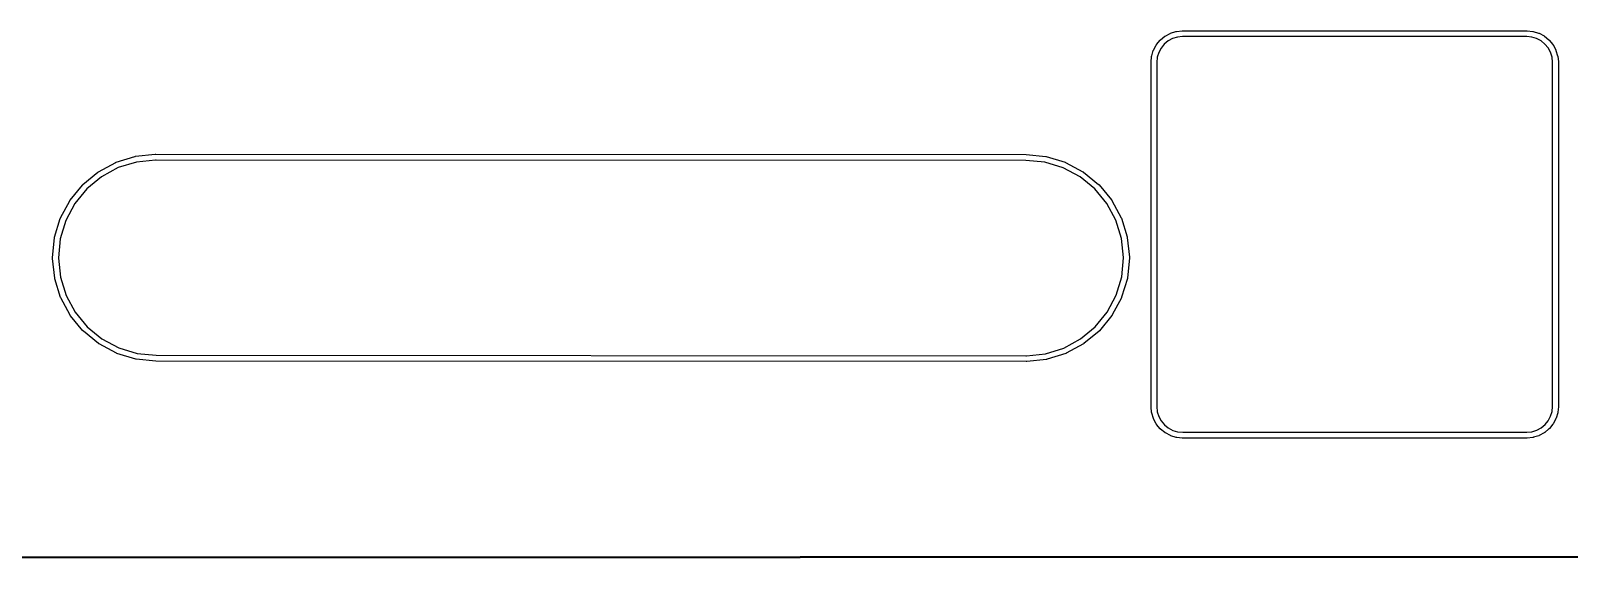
# Model space of a CAD drawing. Extents: x -16 to 302, y -161 to -39.
# Drawn here: x 71.3 to 125, y -160.6 to -142.1 of the extents above; entities that cross this region are included whole.
import ezdxf

# ---------------------------------------------------------------- set-up
doc = ezdxf.new("R2010")
doc.units = 0
doc.layers.add('BLACK', color=7, linetype='CONTINUOUS')

msp = doc.modelspace()

# ---------------------------------------------------------------- linework, layer by layer
at = {"layer": 'BLACK', "linetype": 'CONTINUOUS'}
for p, q in [((111.269, -142.148), (111.463, -142.128)), ((111.463, -142.128), (111.465, -142.128)), ((111.465, -142.128), (111.469, -142.128)), ((111.469, -142.128), (111.473, -142.127)), ((111.473, -142.127), (111.476, -142.127)), ((111.476, -142.127), (111.476, -142.127)), ((111.476, -142.127), (123.486, -142.127)), ((123.486, -142.127), (123.49, -142.128)), ((123.49, -142.128), (123.49, -142.128)), ((123.49, -142.128), (123.685, -142.147)), ((110.468, -142.799), (110.559, -142.627)), ((110.559, -142.627), (110.56, -142.626)), ((110.559, -142.627), (110.559, -142.627)), ((110.559, -142.627), (110.559, -142.627)), ((110.56, -142.626), (110.565, -142.618)), ((110.565, -142.618), (110.57, -142.611)), ((110.57, -142.611), (110.694, -142.459)), ((110.694, -142.458), (110.701, -142.452)), ((110.694, -142.459), (110.694, -142.458)), ((110.694, -142.459), (110.694, -142.459)), ((110.694, -142.459), (110.694, -142.459)), ((110.701, -142.452), (110.707, -142.446)), ((110.707, -142.446), (110.858, -142.321)), ((110.842, -142.593), (110.731, -142.73)), ((110.978, -142.482), (110.842, -142.593)), ((110.858, -142.321), (110.859, -142.32)), ((110.859, -142.32), (110.866, -142.315)), ((110.866, -142.315), (110.874, -142.31)), ((110.874, -142.31), (111.046, -142.217)), ((111.132, -142.398), (110.978, -142.482)), ((111.046, -142.217), (111.047, -142.217)), ((111.047, -142.217), (111.055, -142.213)), ((111.055, -142.213), (111.064, -142.21)), ((111.064, -142.21), (111.25, -142.152)), ((111.3, -142.346), (111.132, -142.398)), ((111.25, -142.152), (111.251, -142.152)), ((111.251, -142.152), (111.26, -142.15)), ((111.26, -142.15), (111.269, -142.148)), ((111.479, -142.327), (111.3, -142.346)), ((111.48, -142.327), (111.479, -142.327)), ((123.476, -142.327), (111.48, -142.327)), ((123.655, -142.345), (123.476, -142.327)), ((123.823, -142.396), (123.655, -142.345)), ((123.685, -142.147), (123.685, -142.147)), ((123.685, -142.147), (123.686, -142.147)), ((123.686, -142.147), (123.695, -142.149)), ((123.695, -142.149), (123.704, -142.151)), ((123.704, -142.151), (123.891, -142.207)), ((123.978, -142.478), (123.823, -142.396)), ((123.891, -142.207), (123.891, -142.207)), ((123.891, -142.207), (123.892, -142.207)), ((123.892, -142.207), (123.9, -142.211)), ((123.9, -142.211), (123.909, -142.214)), ((123.909, -142.214), (124.081, -142.306)), ((124.114, -142.589), (123.978, -142.478)), ((124.081, -142.306), (124.081, -142.306)), ((124.081, -142.306), (124.081, -142.306)), ((124.081, -142.306), (124.082, -142.307)), ((124.082, -142.307), (124.09, -142.312)), ((124.09, -142.312), (124.097, -142.317)), ((124.097, -142.317), (124.248, -142.44)), ((124.226, -142.724), (124.114, -142.589)), ((124.248, -142.44), (124.248, -142.44)), ((124.248, -142.44), (124.248, -142.44)), ((124.248, -142.44), (124.25, -142.441)), ((124.25, -142.441), (124.256, -142.448)), ((124.256, -142.448), (124.262, -142.454)), ((124.262, -142.454), (124.387, -142.604)), ((124.387, -142.604), (124.388, -142.605)), ((124.388, -142.605), (124.393, -142.613)), ((124.393, -142.613), (124.398, -142.621)), ((124.398, -142.621), (124.49, -142.792)), ((110.381, -143.218), (110.4, -143.023)), ((110.4, -143.022), (110.402, -143.013)), ((110.4, -143.023), (110.4, -143.022)), ((110.402, -143.013), (110.404, -143.004)), ((110.404, -143.004), (110.46, -142.817)), ((110.46, -142.817), (110.461, -142.816)), ((110.461, -142.816), (110.464, -142.808)), ((110.464, -142.808), (110.468, -142.799)), ((110.598, -143.053), (110.581, -143.232)), ((110.649, -142.885), (110.598, -143.053)), ((110.731, -142.73), (110.649, -142.885)), ((124.31, -142.879), (124.226, -142.724)), ((124.362, -143.046), (124.31, -142.879)), ((124.381, -143.226), (124.362, -143.046)), ((124.49, -142.792), (124.491, -142.793)), ((124.491, -142.793), (124.494, -142.802)), ((124.494, -142.802), (124.498, -142.81)), ((124.498, -142.81), (124.556, -142.997)), ((124.556, -142.997), (124.556, -142.998)), ((124.556, -142.998), (124.558, -143.007)), ((124.558, -143.007), (124.56, -143.016)), ((124.56, -143.016), (124.58, -143.21)), ((110.381, -143.222), (110.381, -143.218)), ((110.381, -143.218), (110.381, -143.218)), ((110.381, -155.232), (110.381, -143.222)), ((110.581, -143.232), (110.581, -155.227)), ((124.381, -143.227), (124.381, -143.226)), ((124.381, -155.222), (124.381, -143.227)), ((124.58, -143.21), (124.58, -143.211)), ((124.58, -143.211), (124.58, -143.216)), ((124.58, -143.216), (124.581, -143.22)), ((124.581, -143.22), (124.581, -143.222)), ((124.581, -143.222), (124.581, -143.222)), ((124.581, -143.222), (124.581, -155.232)), ((73.6844, -147.044), (74.2861, -146.719)), ((74.3726, -146.899), (73.7881, -147.215)), ((74.2861, -146.719), (74.2874, -146.718)), ((74.2874, -146.718), (74.2957, -146.714)), ((74.2957, -146.714), (74.3041, -146.711)), ((74.3041, -146.711), (74.9576, -146.509)), ((75.0074, -146.703), (74.3726, -146.899)), ((74.9576, -146.509), (74.9589, -146.508)), ((74.9576, -146.509), (74.9576, -146.509)), ((74.9589, -146.508), (74.9679, -146.507)), ((74.9679, -146.507), (74.9767, -146.505)), ((74.9767, -146.505), (75.6571, -146.433)), ((75.6729, -146.633), (75.0074, -146.703)), ((75.6571, -146.433), (75.6585, -146.433)), ((75.6585, -146.433), (75.6628, -146.433)), ((75.6628, -146.433), (75.6672, -146.433)), ((75.6672, -146.433), (75.6869, -146.433)), ((75.6923, -146.633), (75.6729, -146.633)), ((75.6869, -146.433), (75.6871, -146.433)), ((75.6871, -146.433), (106.025, -146.445)), ((106.015, -146.645), (75.6923, -146.633)), ((106.681, -146.711), (106.015, -146.645)), ((106.025, -146.445), (106.029, -146.446)), ((106.029, -146.446), (106.029, -146.446)), ((106.029, -146.446), (106.71, -146.513)), ((107.317, -146.903), (106.681, -146.711)), ((106.71, -146.513), (106.71, -146.513)), ((106.71, -146.513), (106.712, -146.513)), ((106.712, -146.513), (106.72, -146.515)), ((106.72, -146.515), (106.729, -146.516)), ((106.729, -146.516), (107.384, -146.714)), ((107.904, -147.215), (107.317, -146.903)), ((107.384, -146.714), (107.384, -146.714)), ((107.384, -146.714), (107.386, -146.714)), ((107.386, -146.714), (107.394, -146.718)), ((107.394, -146.718), (107.402, -146.721)), ((107.402, -146.721), (108.006, -147.043)), ((73.1347, -147.497), (73.1411, -147.491)), ((73.1411, -147.491), (73.6682, -147.055)), ((73.7881, -147.215), (73.2761, -147.639)), ((73.6682, -147.055), (73.6693, -147.054)), ((73.6693, -147.054), (73.6768, -147.049)), ((73.6768, -147.049), (73.6844, -147.044)), ((108.419, -147.635), (107.904, -147.215)), ((108.006, -147.043), (108.006, -147.043)), ((108.006, -147.043), (108.006, -147.043)), ((108.006, -147.043), (108.008, -147.043)), ((108.008, -147.043), (108.015, -147.048)), ((108.015, -147.048), (108.023, -147.053)), ((108.023, -147.053), (108.553, -147.486)), ((108.553, -147.486), (108.553, -147.486)), ((108.553, -147.486), (108.553, -147.486)), ((108.553, -147.486), (108.554, -147.487)), ((108.554, -147.487), (108.56, -147.493)), ((108.56, -147.493), (108.567, -147.5)), ((72.6949, -148.035), (73.1273, -147.505)), ((73.2761, -147.639), (72.8561, -148.154)), ((73.1273, -147.505), (73.1282, -147.504)), ((73.1273, -147.505), (73.1273, -147.505)), ((73.1273, -147.505), (73.1273, -147.505)), ((73.1282, -147.504), (73.1347, -147.497)), ((108.842, -148.147), (108.419, -147.635)), ((108.567, -147.5), (109.003, -148.027)), ((109.003, -148.027), (109.003, -148.028)), ((109.003, -148.028), (109.008, -148.035)), ((72.363, -148.655), (72.6841, -148.051)), ((72.8561, -148.154), (72.5442, -148.74)), ((72.6841, -148.051), (72.6841, -148.051)), ((72.6841, -148.051), (72.6842, -148.051)), ((72.6842, -148.051), (72.6848, -148.05)), ((72.6848, -148.05), (72.6899, -148.042)), ((72.6899, -148.042), (72.6949, -148.035)), ((109.158, -148.731), (108.842, -148.147)), ((109.008, -148.035), (109.014, -148.043)), ((109.014, -148.043), (109.339, -148.645)), ((72.1578, -149.328), (72.3555, -148.673)), ((72.5442, -148.74), (72.3521, -149.376)), ((72.3555, -148.673), (72.356, -148.672)), ((72.356, -148.672), (72.3595, -148.664)), ((72.3595, -148.664), (72.363, -148.655)), ((109.355, -149.366), (109.158, -148.731)), ((109.339, -148.645), (109.34, -148.646)), ((109.34, -148.646), (109.343, -148.654)), ((109.343, -148.654), (109.346, -148.663)), ((109.346, -148.663), (109.549, -149.316)), ((72.0873, -150.028), (72.154, -149.347)), ((72.154, -149.347), (72.1542, -149.346)), ((72.1542, -149.346), (72.1561, -149.337)), ((72.1561, -149.337), (72.1578, -149.328)), ((72.3521, -149.376), (72.2868, -150.043)), ((109.425, -150.031), (109.355, -149.366)), ((109.549, -149.316), (109.549, -149.317)), ((109.549, -149.317), (109.551, -149.326)), ((109.551, -149.326), (109.553, -149.335)), ((109.553, -149.335), (109.624, -150.016)), ((72.0868, -150.037), (72.0873, -150.032)), ((72.0868, -150.038), (72.0868, -150.037)), ((72.0869, -150.063), (72.0868, -150.038)), ((72.0873, -150.067), (72.0869, -150.063)), ((72.0873, -150.032), (72.0873, -150.028)), ((72.0873, -150.071), (72.0873, -150.067)), ((72.0874, -150.073), (72.0873, -150.071)), ((72.1589, -150.753), (72.0874, -150.073)), ((72.2868, -150.043), (72.2869, -150.057)), ((72.2869, -150.057), (72.3568, -150.722)), ((109.359, -150.712), (109.425, -150.046)), ((109.425, -150.046), (109.425, -150.031)), ((109.624, -150.06), (109.558, -150.741)), ((109.624, -150.016), (109.624, -150.017)), ((109.624, -150.017), (109.624, -150.021)), ((109.624, -150.021), (109.625, -150.026)), ((109.625, -150.052), (109.624, -150.056)), ((109.624, -150.056), (109.624, -150.06)), ((109.625, -150.026), (109.625, -150.05)), ((109.625, -150.05), (109.625, -150.052)), ((109.167, -151.348), (109.359, -150.712)), ((72.1608, -150.762), (72.1589, -150.753)), ((72.1625, -150.771), (72.1608, -150.762)), ((72.1629, -150.772), (72.1625, -150.771)), ((72.3652, -151.426), (72.1629, -150.772)), ((72.3568, -150.722), (72.5533, -151.357)), ((109.554, -150.76), (109.356, -151.415)), ((109.556, -150.751), (109.554, -150.76)), ((109.557, -150.742), (109.556, -150.751)), ((109.558, -150.741), (109.557, -150.742)), ((72.3687, -151.434), (72.3652, -151.426)), ((72.3721, -151.442), (72.3687, -151.434)), ((72.3727, -151.444), (72.3721, -151.442)), ((72.6981, -152.045), (72.3727, -151.444)), ((72.5533, -151.357), (72.8694, -151.942)), ((108.855, -151.935), (109.167, -151.348)), ((109.349, -151.433), (109.027, -152.037)), ((109.352, -151.425), (109.349, -151.433)), ((109.356, -151.416), (109.352, -151.425)), ((109.356, -151.415), (109.356, -151.416)), ((72.7032, -152.053), (72.6981, -152.045)), ((72.7081, -152.061), (72.7032, -152.053)), ((72.709, -152.062), (72.7081, -152.061)), ((73.1451, -152.589), (72.709, -152.062)), ((72.709, -152.062), (72.709, -152.062)), ((72.709, -152.062), (72.709, -152.062)), ((72.8694, -151.942), (73.2929, -152.454)), ((108.435, -152.45), (108.855, -151.935)), ((109.017, -152.053), (108.584, -152.584)), ((109.022, -152.046), (109.017, -152.053)), ((109.027, -152.038), (109.022, -152.046)), ((109.027, -152.037), (109.027, -152.037)), ((109.027, -152.037), (109.027, -152.037)), ((109.027, -152.037), (109.027, -152.038)), ((73.1515, -152.595), (73.1451, -152.589)), ((73.1578, -152.602), (73.1515, -152.595)), ((73.1589, -152.602), (73.1578, -152.602)), ((73.689, -153.035), (73.1589, -152.602)), ((73.1589, -152.602), (73.1589, -152.602)), ((73.1589, -152.602), (73.1589, -152.602)), ((73.2929, -152.454), (73.8079, -152.874)), ((107.923, -152.873), (108.435, -152.45)), ((108.571, -152.597), (108.043, -153.033)), ((108.577, -152.591), (108.571, -152.597)), ((108.583, -152.585), (108.577, -152.591)), ((108.584, -152.584), (108.583, -152.585)), ((108.584, -152.584), (108.584, -152.584)), ((108.584, -152.584), (108.584, -152.584)), ((73.6966, -153.04), (73.689, -153.035)), ((73.7041, -153.045), (73.6966, -153.04)), ((73.7053, -153.046), (73.7041, -153.045)), ((74.3093, -153.367), (73.7053, -153.046)), ((73.7053, -153.046), (73.7053, -153.046)), ((73.7053, -153.046), (73.7053, -153.046)), ((73.8079, -152.874), (74.3946, -153.186)), ((74.3177, -153.37), (74.3093, -153.367)), ((74.326, -153.374), (74.3177, -153.37)), ((74.3274, -153.374), (74.326, -153.374)), ((74.9823, -153.572), (74.3274, -153.374)), ((74.3274, -153.374), (74.3274, -153.374)), ((74.3946, -153.186), (75.0307, -153.378)), ((75.0307, -153.378), (75.6969, -153.443)), ((106.039, -153.456), (106.704, -153.386)), ((106.704, -153.386), (107.339, -153.189)), ((107.407, -153.377), (106.754, -153.58)), ((107.339, -153.189), (107.923, -152.873)), ((107.416, -153.374), (107.407, -153.377)), ((107.424, -153.37), (107.416, -153.374)), ((107.425, -153.37), (107.424, -153.37)), ((108.027, -153.044), (107.425, -153.37)), ((108.035, -153.039), (108.027, -153.044)), ((108.042, -153.034), (108.035, -153.039)), ((108.043, -153.033), (108.042, -153.034)), ((108.043, -153.033), (108.043, -153.033)), ((108.043, -153.033), (108.043, -153.033)), ((74.9912, -153.574), (74.9823, -153.572)), ((75, -153.576), (74.9912, -153.574)), ((75.0014, -153.576), (75, -153.576)), ((75.6822, -153.643), (75.0014, -153.576)), ((75.0014, -153.576), (75.0014, -153.576)), ((75.6823, -153.643), (75.6822, -153.643)), ((75.6871, -153.643), (75.6823, -153.643)), ((106.024, -153.656), (75.6871, -153.643)), ((75.6969, -153.443), (106.019, -153.456)), ((106.019, -153.456), (106.039, -153.456)), ((106.025, -153.656), (106.024, -153.656)), ((106.044, -153.656), (106.025, -153.656)), ((106.049, -153.655), (106.044, -153.656)), ((106.053, -153.655), (106.049, -153.655)), ((106.055, -153.655), (106.053, -153.655)), ((106.735, -153.584), (106.055, -153.655)), ((106.744, -153.582), (106.735, -153.584)), ((106.753, -153.58), (106.744, -153.582)), ((106.754, -153.58), (106.753, -153.58)), ((110.381, -155.235), (110.381, -155.232)), ((110.381, -155.232), (110.381, -155.232)), ((110.381, -155.239), (110.381, -155.235)), ((110.381, -155.243), (110.381, -155.239)), ((110.381, -155.245), (110.381, -155.243)), ((110.402, -155.439), (110.381, -155.245)), ((110.403, -155.448), (110.402, -155.439)), ((110.405, -155.457), (110.403, -155.448)), ((110.405, -155.458), (110.405, -155.457)), ((110.463, -155.644), (110.405, -155.458)), ((110.581, -155.227), (110.581, -155.229)), ((110.581, -155.229), (110.599, -155.408)), ((110.599, -155.408), (110.651, -155.576)), ((124.312, -155.57), (124.363, -155.402)), ((124.363, -155.402), (124.381, -155.222)), ((124.557, -155.45), (124.501, -155.637)), ((124.559, -155.442), (124.557, -155.45)), ((124.561, -155.433), (124.559, -155.442)), ((124.58, -155.237), (124.561, -155.431)), ((124.561, -155.431), (124.561, -155.433)), ((124.581, -155.232), (124.58, -155.237)), ((124.58, -155.237), (124.58, -155.237)), ((110.467, -155.653), (110.463, -155.644)), ((110.47, -155.661), (110.467, -155.653)), ((110.471, -155.662), (110.47, -155.661)), ((110.564, -155.834), (110.471, -155.662)), ((110.471, -155.662), (110.471, -155.662)), ((110.471, -155.662), (110.471, -155.662)), ((110.569, -155.842), (110.564, -155.834)), ((110.574, -155.849), (110.569, -155.842)), ((110.575, -155.85), (110.574, -155.849)), ((110.699, -156.001), (110.575, -155.85)), ((110.651, -155.576), (110.735, -155.73)), ((110.705, -156.007), (110.699, -156.001)), ((110.712, -156.013), (110.705, -156.007)), ((110.713, -156.014), (110.712, -156.013)), ((110.864, -156.138), (110.713, -156.014)), ((110.713, -156.014), (110.713, -156.014)), ((110.713, -156.014), (110.713, -156.014)), ((110.735, -155.73), (110.847, -155.866)), ((110.847, -155.866), (110.983, -155.977)), ((110.983, -155.977), (111.138, -156.059)), ((111.138, -156.059), (111.306, -156.11)), ((123.661, -156.108), (123.829, -156.057)), ((123.829, -156.057), (123.984, -155.973)), ((123.984, -155.973), (124.119, -155.861)), ((124.254, -156.009), (124.104, -156.133)), ((124.119, -155.861), (124.23, -155.725)), ((124.23, -155.725), (124.312, -155.57)), ((124.26, -156.003), (124.254, -156.009)), ((124.267, -155.996), (124.26, -156.003)), ((124.268, -155.995), (124.267, -155.996)), ((124.391, -155.844), (124.268, -155.995)), ((124.268, -155.995), (124.268, -155.995)), ((124.268, -155.995), (124.268, -155.995)), ((124.396, -155.836), (124.391, -155.844)), ((124.401, -155.829), (124.396, -155.836)), ((124.402, -155.828), (124.401, -155.829)), ((124.493, -155.655), (124.402, -155.828)), ((124.402, -155.828), (124.402, -155.828)), ((124.402, -155.828), (124.402, -155.828)), ((124.497, -155.647), (124.493, -155.655)), ((124.5, -155.639), (124.497, -155.647)), ((124.501, -155.637), (124.5, -155.639)), ((110.872, -156.143), (110.864, -156.138)), ((110.879, -156.148), (110.872, -156.143)), ((110.88, -156.149), (110.879, -156.148)), ((111.053, -156.24), (110.88, -156.149)), ((110.88, -156.149), (110.88, -156.149)), ((110.88, -156.149), (110.88, -156.149)), ((111.061, -156.244), (111.053, -156.24)), ((111.069, -156.247), (111.061, -156.244)), ((111.071, -156.248), (111.069, -156.247)), ((111.257, -156.304), (111.071, -156.248)), ((111.266, -156.306), (111.257, -156.304)), ((111.275, -156.308), (111.266, -156.306)), ((111.277, -156.308), (111.275, -156.308)), ((111.471, -156.327), (111.277, -156.308)), ((111.277, -156.308), (111.277, -156.308)), ((111.306, -156.11), (111.485, -156.127)), ((111.476, -156.327), (111.471, -156.327)), ((111.471, -156.327), (111.471, -156.327)), ((123.486, -156.327), (111.476, -156.327)), ((111.485, -156.127), (123.481, -156.127)), ((123.481, -156.127), (123.482, -156.127)), ((123.482, -156.127), (123.661, -156.108)), ((123.488, -156.327), (123.486, -156.327)), ((123.486, -156.327), (123.486, -156.327)), ((123.492, -156.327), (123.488, -156.327)), ((123.497, -156.327), (123.492, -156.327)), ((123.498, -156.327), (123.497, -156.327)), ((123.692, -156.306), (123.498, -156.327)), ((123.701, -156.305), (123.692, -156.306)), ((123.71, -156.303), (123.701, -156.305)), ((123.711, -156.302), (123.71, -156.303)), ((123.898, -156.245), (123.711, -156.302)), ((123.906, -156.241), (123.898, -156.245)), ((123.914, -156.238), (123.906, -156.241)), ((123.916, -156.237), (123.914, -156.238)), ((124.087, -156.144), (123.916, -156.237)), ((123.916, -156.237), (123.916, -156.237)), ((123.916, -156.237), (123.916, -156.237)), ((124.095, -156.139), (124.087, -156.144)), ((124.102, -156.134), (124.095, -156.139)), ((124.104, -156.133), (124.102, -156.134)), ((297.816, -160.426), (-12.0662, -160.553)), ((-12.0638, -160.503), (297.815, -160.376))]:
    msp.add_line(p, q, dxfattribs=at)

doc.saveas('drawing.dxf')
